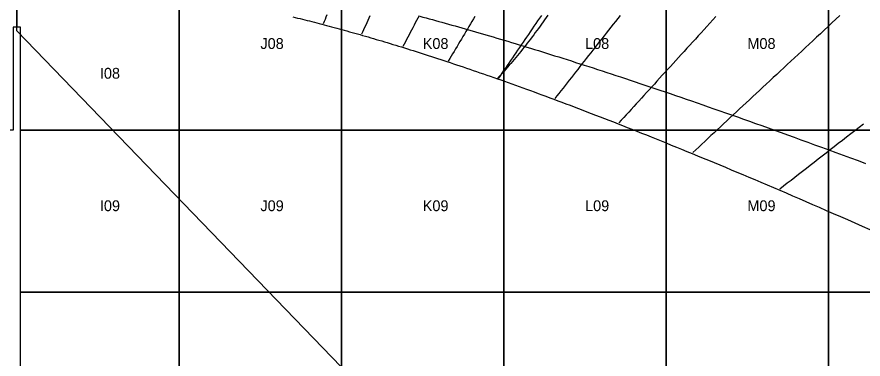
# Model space of a CAD drawing. Header units: millimetres. Extents: x -7250 to 7250, y -7250 to 7250.
# Drawn here: x 0 to 4691, y -1271 to 628 of the extents above; entities that cross this region are included whole.
import ezdxf

# ---------------------------------------------------------------- set-up
doc = ezdxf.new("R2010")
doc.units = ezdxf.units.MM
for name, color, linetype in [('ASR1', 4, 'Continuous'), ('CUT', 1, 'Continuous'), ('DECL', 30, 'Continuous'), ('HOUR', 7, 'Continuous'), ('HOUR15', 9, 'Continuous'), ('HOUR30', 8, 'Continuous'), ('ID', 3, 'Continuous'), ('MERID', 40, 'Continuous'), ('QIBLA', 5, 'Continuous')]:
    doc.layers.add(name, color=color, linetype=linetype)

msp = doc.modelspace()

# ---------------------------------------------------------------- linework, layer by layer
at = {"layer": 'ASR1'}
msp.add_lwpolyline([(2943, 636.9), (2934.6, 624.6), (2926, 612.4), (2917.5, 600.2), (2908.9, 588.2), (2900.3, 576.1), (2891.6, 564.2), (2882.9, 552.2), (2874.2, 540.4), (2865.4, 528.6), (2856.6, 516.9), (2847.7, 505.2), (2838.8, 493.6), (2829.9, 482.1), (2821, 470.6), (2812, 459.2), (2802.9, 447.9), (2793.9, 436.6), (2784.8, 425.3), (2775.6, 414.2), (2766.5, 403.1), (2757.3, 392), (2748, 381), (2738.7, 370.1), (2729.4, 359.2), (2720.1, 348.4), (2710.7, 337.7), (2701.3, 327), (2691.8, 316.4), (2682.3, 305.8), (2672.8, 295.3), (2663.2, 284.9)], dxfattribs=at)
at = {"layer": 'CUT'}
for points in [[(-900, 900), (0, 900), (0, 570), (-20, 570), (-20, 0), (-900, 0), (-900, 900)], [(0, 900), (900, 900), (900, 0), (20, 0), (20, 570), (0, 570), (0, 900)], [(900, 900), (1800, 900), (1800, 0), (900, 0), (900, 900)], [(1800, 900), (2700, 900), (2700, 0), (1800, 0), (1800, 900)], [(2700, 900), (3600, 900), (3600, 0), (2700, 0), (2700, 900)], [(3600, 900), (4500, 900), (4500, 0), (3600, 0), (3600, 900)], [(4500, 900), (5400, 900), (5400, 0), (4500, 0), (4500, 900)], [(900, 0), (900, -900), (20, -900), (20, 0), (900, 0)], [(900, 0), (1800, 0), (1800, -900), (900, -900), (900, 0)], [(1800, 0), (2700, 0), (2700, -900), (1800, -900), (1800, 0)], [(2700, 0), (3600, 0), (3600, -900), (2700, -900), (2700, 0)], [(3600, 0), (4500, 0), (4500, -900), (3600, -900), (3600, 0)], [(4500, 0), (5400, 0), (5400, -900), (4500, -900), (4500, 0)], [(900, -900), (900, -1800), (20, -1800), (20, -900), (900, -900)], [(900, -900), (1800, -900), (1800, -1800), (900, -1800), (900, -900)], [(1800, -900), (2700, -900), (2700, -1800), (1800, -1800), (1800, -900)], [(2700, -900), (3600, -900), (3600, -1800), (2700, -1800), (2700, -900)], [(3600, -900), (4500, -900), (4500, -1800), (3600, -1800), (3600, -900)], [(4500, -900), (5400, -900), (5400, -1800), (4500, -1800), (4500, -900)]]:
    msp.add_lwpolyline(points, close=True, dxfattribs=at)
for radius in [7250, 6350]:
    msp.add_circle((0, 0), radius, dxfattribs=at)
at = {"layer": 'DECL'}
for points in [[(1530.5, 628.1), (1543.5, 624.9), (1556.5, 621.7), (1569.5, 618.5), (1582.7, 615.2), (1595.8, 611.9), (1609.1, 608.6), (1622.4, 605.2), (1635.7, 601.8), (1649.2, 598.3), (1662.6, 594.8), (1676.2, 591.3), (1689.8, 587.7), (1703.5, 584.1), (1717.2, 580.5), (1731, 576.8), (1744.9, 573.1), (1758.8, 569.3), (1772.8, 565.5), (1786.9, 561.7), (1801.1, 557.8), (1815.3, 553.9), (1829.6, 549.9), (1844, 545.9), (1858.4, 541.8), (1872.9, 537.7), (1887.5, 533.6), (1902.2, 529.4), (1916.9, 525.2), (1931.8, 520.9), (1946.7, 516.6), (1961.7, 512.2), (1976.8, 507.8), (1991.9, 503.3), (2007.2, 498.8), (2022.5, 494.2), (2038, 489.6), (2053.5, 485), (2069.1, 480.2), (2084.8, 475.5), (2100.6, 470.7), (2116.4, 465.8), (2132.4, 460.9), (2148.5, 455.9), (2164.7, 450.8), (2180.9, 445.8), (2197.3, 440.6), (2213.8, 435.4), (2230.4, 430.2), (2247.1, 424.8), (2263.8, 419.5), (2280.7, 414), (2297.8, 408.6), (2314.9, 403), (2332.1, 397.4), (2349.5, 391.7), (2366.9, 386), (2384.5, 380.2), (2402.2, 374.3), (2420, 368.3), (2438, 362.3), (2456.1, 356.3), (2474.3, 350.1), (2492.6, 343.9), (2511, 337.6), (2529.6, 331.3), (2548.4, 324.9), (2567.2, 318.4), (2586.2, 311.8), (2605.4, 305.1), (2624.6, 298.4), (2644.1, 291.6), (2663.7, 284.7), (2683.4, 277.8), (2703.3, 270.7), (2723.3, 263.6), (2743.5, 256.4), (2763.8, 249.1), (2784.3, 241.7), (2805, 234.3), (2825.9, 226.7), (2846.9, 219), (2868.1, 211.3), (2889.4, 203.5), (2911, 195.6), (2932.7, 187.5), (2954.6, 179.4), (2976.7, 171.2), (2998.9, 162.9), (3021.4, 154.5), (3044.1, 145.9), (3067, 137.3), (3090, 128.6), (3113.3, 119.7), (3136.8, 110.8), (3160.5, 101.7), (3184.4, 92.5), (3208.5, 83.2), (3232.9, 73.8), (3257.5, 64.3), (3282.3, 54.6), (3307.4, 44.8), (3332.7, 34.9), (3358.2, 24.9), (3384, 14.7), (3410, 4.4), (3436.4, -6), (3462.9, -16.6), (3489.8, -27.3), (3516.9, -38.1), (3544.3, -49.1), (3571.9, -60.3), (3599.9, -71.6), (3628.1, -83), (3656.7, -94.6), (3685.5, -106.4), (3714.7, -118.3), (3744.2, -130.4), (3774, -142.7), (3804.1, -155.1), (3834.6, -167.7), (3865.4, -180.5), (3896.6, -193.5), (3928.1, -206.6), (3960, -220), (3992.2, -233.5), (4024.9, -247.2), (4057.9, -261.1), (4091.3, -275.3), (4125.1, -289.6), (4159.3, -304.2), (4193.9, -318.9), (4229, -333.9), (4264.5, -349.2), (4300.5, -364.6), (4336.9, -380.3), (4373.7, -396.2), (4411.1, -412.4), (4448.9, -428.8), (4487.2, -445.5), (4526.1, -462.5), (4565.4, -479.7), (4605.3, -497.2), (4645.8, -515), (4686.7, -533), (4728.3, -551.4)], [(2234.1, 631.3), (2251.3, 626.7), (2268.6, 622.1), (2286, 617.3), (2303.5, 612.6), (2321.1, 607.7), (2338.8, 602.9), (2356.7, 597.9), (2374.7, 592.9), (2392.8, 587.9), (2411, 582.8), (2429.4, 577.6), (2447.9, 572.4), (2466.5, 567.1), (2485.3, 561.7), (2504.2, 556.3), (2523.2, 550.9), (2542.4, 545.3), (2561.7, 539.7), (2581.1, 534.1), (2600.7, 528.3), (2620.5, 522.5), (2640.4, 516.7), (2660.4, 510.7), (2680.6, 504.7), (2701, 498.6), (2721.5, 492.5), (2742.2, 486.3), (2763.1, 480), (2784.1, 473.6), (2805.3, 467.1), (2826.7, 460.6), (2848.2, 454), (2870, 447.3), (2891.9, 440.5), (2914, 433.7), (2936.3, 426.8), (2958.7, 419.7), (2981.4, 412.6), (3004.3, 405.4), (3027.4, 398.1), (3050.6, 390.8), (3074.1, 383.3), (3097.8, 375.7), (3121.7, 368.1), (3145.9, 360.3), (3170.2, 352.5), (3194.8, 344.5), (3219.6, 336.4), (3244.7, 328.3), (3269.9, 320), (3295.5, 311.6), (3321.3, 303.1), (3347.3, 294.6), (3373.6, 285.8), (3400.1, 277), (3426.9, 268.1), (3454, 259), (3481.4, 249.8), (3509, 240.5), (3537, 231.1), (3565.2, 221.5), (3593.7, 211.8), (3622.5, 202), (3651.7, 192.1), (3681.1, 182), (3710.9, 171.7), (3741, 161.3), (3771.4, 150.8), (3802.2, 140.1), (3833.3, 129.3), (3864.8, 118.3), (3896.6, 107.2), (3928.8, 95.9), (3961.4, 84.4), (3994.4, 72.8), (4027.7, 61), (4061.5, 49), (4095.6, 36.8), (4130.2, 24.5), (4165.2, 11.9), (4200.7, -0.8), (4236.5, -13.7), (4272.9, -26.8), (4309.7, -40.1), (4347, -53.6), (4384.7, -67.3), (4423, -81.3), (4461.7, -95.4), (4501, -109.8), (4540.8, -124.5), (4581.1, -139.3), (4622, -154.4), (4663.5, -169.7), (4705.5, -185.3)]]:
    msp.add_lwpolyline(points, dxfattribs=at)
at = {"layer": 'HOUR'}
for points in [[(2229.9, 634.7), (2222.8, 621.2), (2215.9, 607.8), (2208.9, 594.5), (2201.9, 581.2), (2195, 567.9), (2188.1, 554.7), (2181.2, 541.5), (2174.3, 528.3), (2167.5, 515.2), (2160.6, 502.1), (2153.8, 489.1), (2147, 476.1), (2140.2, 463.1)], [(3874.8, 629.4), (3858.3, 611.3), (3842, 593.4), (3825.7, 575.5), (3809.5, 557.8), (3793.5, 540.2), (3777.5, 522.6), (3761.6, 505.2), (3745.9, 487.9), (3730.2, 470.7), (3714.6, 453.6), (3699.1, 436.6), (3683.7, 419.7), (3668.3, 402.8), (3653.1, 386.1), (3637.9, 369.5), (3622.9, 352.9), (3607.9, 336.5), (3592.9, 320.1), (3578.1, 303.8), (3563.4, 287.6), (3548.7, 271.5), (3534.1, 255.5), (3519.5, 239.6), (3505.1, 223.7), (3490.7, 207.9), (3476.4, 192.2), (3462.1, 176.6), (3448, 161), (3433.8, 145.5), (3419.8, 130.1), (3405.8, 114.8), (3391.9, 99.5), (3378.1, 84.3), (3364.3, 69.2), (3350.6, 54.1), (3336.9, 39.2)]]:
    msp.add_lwpolyline(points, dxfattribs=at)
at = {"layer": 'HOUR15'}
for points in [[(1957, 632.9), (1951.2, 620), (1945.3, 607.3), (1939.5, 594.5), (1933.7, 581.8), (1927.9, 569.2), (1922.1, 556.5), (1916.3, 543.9), (1910.5, 531.3)], [(2539.7, 631), (2531.2, 616.8), (2522.8, 602.7), (2514.4, 588.6), (2506, 574.5), (2497.7, 560.5), (2489.3, 546.6), (2481.1, 532.7), (2472.8, 518.8), (2464.6, 505), (2456.4, 491.3), (2448.2, 477.5), (2440.1, 463.9), (2431.9, 450.2), (2423.8, 436.7), (2415.8, 423.1), (2407.7, 409.6), (2399.7, 396.2), (2391.7, 382.7)], [(3344.1, 636), (3331.2, 619.5), (3318.4, 603.2), (3305.6, 586.9), (3292.9, 570.7), (3280.2, 554.5), (3267.6, 538.5), (3255.1, 522.5), (3242.6, 506.6), (3230.2, 490.8), (3217.9, 475.1), (3205.6, 459.4), (3193.3, 443.8), (3181.2, 428.3), (3169, 412.9), (3157, 397.5), (3145, 382.2), (3133, 367), (3121.1, 351.8), (3109.3, 336.7), (3097.5, 321.7), (3085.7, 306.7), (3074, 291.8), (3062.4, 277), (3050.8, 262.2), (3039.2, 247.5), (3027.7, 232.8), (3016.3, 218.2), (3004.8, 203.7), (2993.5, 189.2), (2982.1, 174.7)], [(4561.8, 634.8), (4540, 614.5), (4518.4, 594.3), (4497, 574.3), (4475.7, 554.5), (4454.6, 534.8), (4433.6, 515.3), (4412.8, 495.8), (4392.2, 476.6), (4371.6, 457.4), (4351.3, 438.4), (4331, 419.6), (4310.9, 400.8), (4291, 382.2), (4271.2, 363.7), (4251.5, 345.4), (4231.9, 327.1), (4212.5, 309), (4193.2, 291), (4174, 273.1), (4155, 255.4), (4136, 237.7), (4117.2, 220.2), (4098.5, 202.7), (4080, 185.4), (4061.5, 168.2), (4043.2, 151.1), (4024.9, 134), (4006.8, 117.1), (3988.8, 100.3), (3970.8, 83.6), (3953, 67), (3935.3, 50.5), (3917.7, 34.1), (3900.2, 17.7), (3882.8, 1.5), (3865.5, -14.7), (3848.2, -30.7), (3831.1, -46.7), (3814.1, -62.6), (3797.1, -78.4), (3780.3, -94.1), (3763.5, -109.8), (3746.8, -125.3)]]:
    msp.add_lwpolyline(points, dxfattribs=at)
at = {"layer": 'HOUR30'}
for points in [[(1718.2, 638.5), (1713.3, 626.2), (1708.3, 613.9), (1703.4, 601.6), (1698.5, 589.4)], [(2907.7, 636.2), (2897.3, 621), (2887, 605.8), (2876.7, 590.8), (2866.5, 575.8), (2856.3, 560.8), (2846.1, 545.9), (2836, 531.1), (2826, 516.3), (2816, 501.7), (2806, 487), (2796, 472.4), (2786.1, 457.9), (2776.3, 443.4), (2766.4, 429), (2756.6, 414.7), (2746.9, 400.4), (2737.2, 386.1), (2727.5, 371.9), (2717.8, 357.8), (2708.2, 343.7), (2698.6, 329.6), (2689.1, 315.6), (2679.6, 301.7), (2670.1, 287.7)], [(4693.4, 33.1), (4669.8, 14.8), (4646.3, -3.5), (4623, -21.6), (4599.9, -39.6), (4576.9, -57.5), (4554.1, -75.2), (4531.5, -92.8), (4509, -110.3), (4486.6, -127.7), (4464.4, -145), (4442.4, -162.1), (4420.5, -179.2), (4398.7, -196.1), (4377.1, -212.9), (4355.6, -229.6), (4334.3, -246.2), (4313.1, -262.7), (4292, -279.1), (4271, -295.4), (4250.2, -311.6), (4229.5, -327.7)]]:
    msp.add_lwpolyline(points, dxfattribs=at)
at = {"layer": 'MERID'}
msp.add_lwpolyline([(0, 550), (0, 6350)], dxfattribs=at)
at = {"layer": 'QIBLA'}
msp.add_lwpolyline([(0, 550), (4675.1, -4297.2)], dxfattribs=at)

# ---------------------------------------------------------------- texts
at = {"layer": 'ID'}
for s, p in [('J08', (1350, 450)), ('K08', (2250, 450)), ('L08', (3150, 450)), ('M08', (4050, 450)), ('I08', (460, 285)), ('I09', (460, -450)), ('J09', (1350, -450)), ('K09', (2250, -450)), ('L09', (3150, -450)), ('M09', (4050, -450))]:
    msp.add_text(s, height=60, dxfattribs=at).set_placement(p)

doc.saveas('drawing.dxf')
